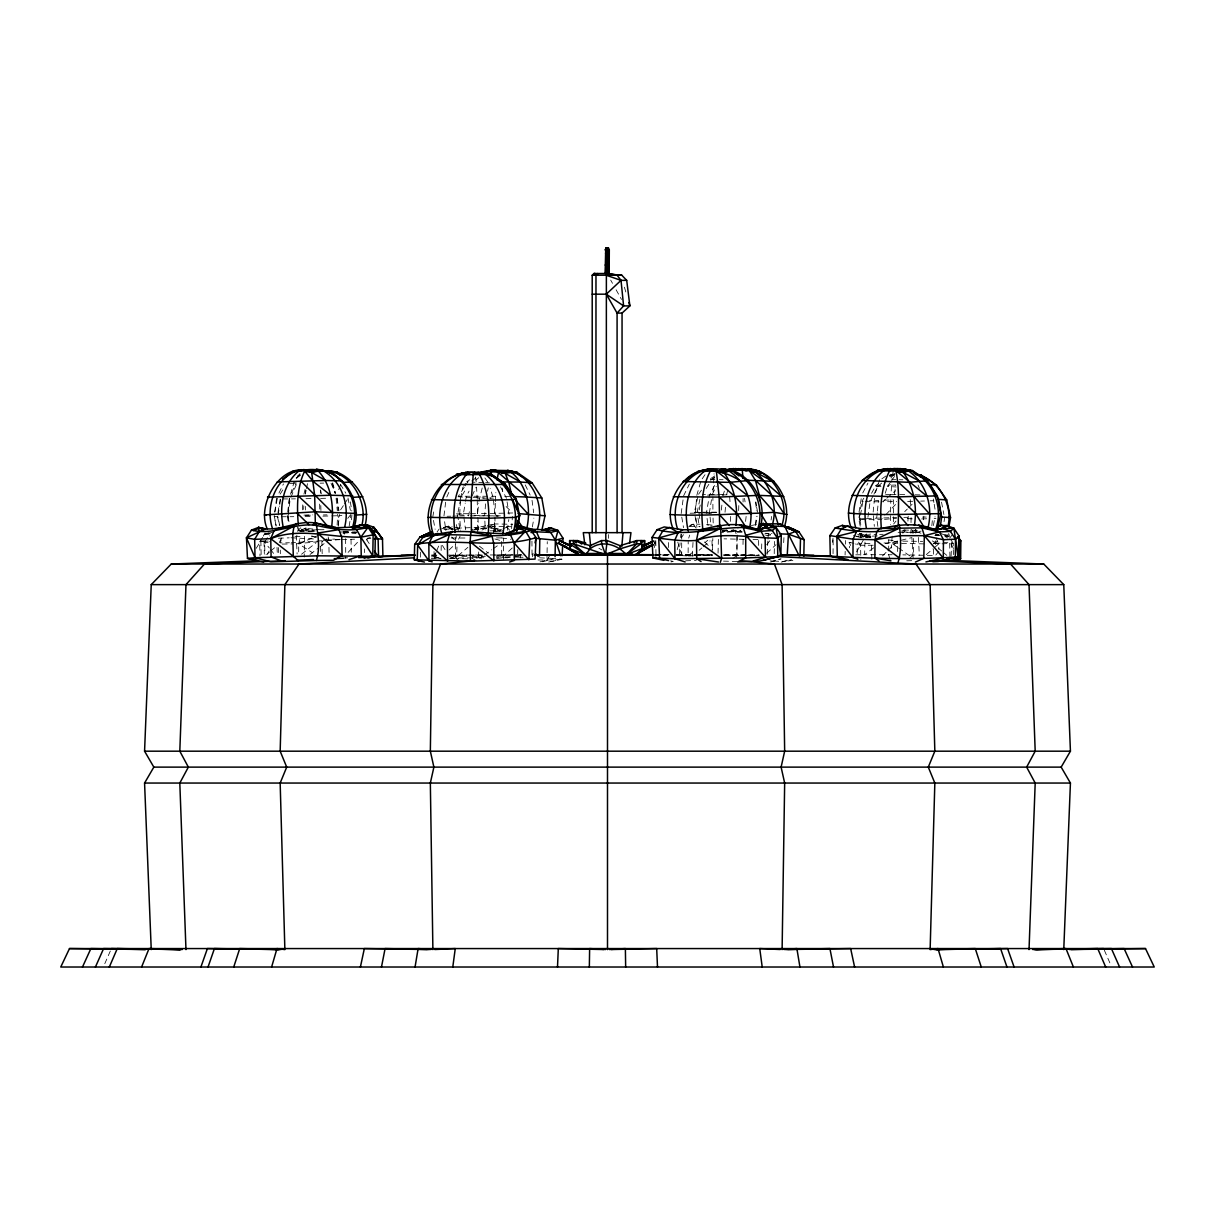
<?xml version="1.0" encoding="UTF-8"?>
<svg xmlns="http://www.w3.org/2000/svg" width="1215" height="1215" viewBox="0 0 1215 1215"><rect width="100%" height="100%" fill="white"/><g stroke="black" fill="none" stroke-linecap="round" stroke-linejoin="round"><path stroke-width="0.75" stroke-dasharray="5 3.75" d="M690.105 513.231L712.901 512.669L712.901 496.783M305.39 509.966L305.39 506.412M449.854 558.125L478.877 557.731L478.892 552.324M501.476 529.269L494.945 531.745L494.976 517.484L493.715 531.836M496.449 537.926L501.704 537.926L501.658 557.731L510.999 557.852M477.465 530.059L477.525 521.129M608.442 538.336L608.472 534.554M668.432 547.54L668.478 542.118M693.659 555.787L688.1 555.908L688.206 541.45M833.05 553.66L833.186 537.136L832.397 542.315M888.651 551.033L888.742 540.022M910.931 533.264L910.961 529.71M911.022 522.572L911.068 517.226L903.839 517.377M913.634 538.458L913.498 554.982L909.397 558.49M935.52 544.472L935.55 540.797M743.064 502.023L743.109 498.484M441.136 550.471L441.227 544.958M503.299 559.72L503.572 545.034M540.007 561.862L546.932 559.994L547.039 554.496M547.069 552.658L547.266 541.647M774.228 553.645L774.471 541.419M364.439 552.612L364.515 548.983M523.058 557.305L517.59 557.138L517.772 549.575M712.567 549.544L712.825 538.534M718.05 553.144L718.399 538.458M736.685 557.548L737.368 534.539M743.003 544.472L743.17 537.136M761.638 548.891L761.805 541.541M890.519 512.062L890.838 499.714M845.078 554.982L845.184 551.367M845.412 544.138L845.519 540.523M864.989 542.057L864.594 554.693L855.725 554.83M915.806 533.233L915.913 529.694M738.644 510.558L738.872 503.45M495.34 503.314L494.976 513.915L497.497 516.709M495.401 501.552L495.857 492.561M467.502 558.87L456.567 558.535L457.068 544.062M478.695 551.975L478.437 559.204L482.887 556.06M707.525 495.128L712.901 495.021L714.056 473.759M951.087 556.151L951.679 542.194M730.428 521.402L730.686 516.041M303.644 509.434L303.826 505.865M337.132 525.032L337.664 514.325M783.675 542.649L783.948 537.425M305.603 494.095L305.785 490.708M338.195 526.338L338.772 515.707L342.509 515.57M686.748 555.878L679.382 555.483L680.066 542.832M692.277 556.151L693.051 541.693M302.459 509.86L302.763 504.544M452.618 516.147L459.604 515.98L460.394 501.856M767.136 554.268L767.88 541.024M767.986 539.141L768.32 533.461L771.981 533.598M304.509 536.347L304.221 557.077M885.614 494.414L890.96 494.414L891.84 481.505M907.909 521.174L908.258 515.828M511.576 528.601L512.441 516.451M695.451 513.049L696.514 498.894M288.38 511.955L289.474 497.679M474.093 515.449L484.633 515.783L485.62 503.314M493.29 533.901L494.551 523.923L512.73 524.303M725.021 512.259L725.659 505.197M755.457 525.093L756.262 516.254M351.469 519.792L351.97 514.568M873.145 512.062L874.557 497.953M877.245 512.76L876.698 518.076L877.944 526.961M877.412 510.983L878.491 500.352L869.211 500.762M931.829 525.685L932.543 518.608L935.975 518.456M338.317 525.093L339.441 514.461M721.346 510.087L721.923 504.757M470.494 513.717L477.571 513.717L478.74 503.131M478.938 501.37L482.218 487.883M288.32 514.978L290.157 498.925L295.412 498.849M745.57 521.402L746.177 516.041M287.682 512.153L289.367 497.953M477.449 533.628L478.072 528.555L489.068 528.555M445.647 502.205L443.9 516.36L450.871 516.193M274.742 511.955L276.671 497.679M681.175 513.535L683.119 499.35M923.4 519.747L923.886 516.193M680.491 537.531L680.947 534.144M507.308 530.241L508.827 519.549M893.344 470.038L891.962 479.667L897.414 479.728M469.339 511.743L468.808 515.297L457.554 514.765L461.017 497.041L466.545 488.05M722.712 531.016L737.535 531.426L737.945 528.707M654.475 547.585L655.508 540.675M894.377 494.338L895.774 485.028L887.542 485.271M944.04 521.63L944.587 518.076M349.145 526.368L350.801 515.722M278.159 514.978L279.572 506.063M279.845 504.271L280.695 498.925L277.217 498.727L274.423 514.78M711.474 499.714L709.514 512.062L711.094 526.338M771.085 519.99L771.631 516.451M892.175 536.149L891.233 548.087M277.977 512.639L280.27 498.393L277.217 498.727M755.684 525.153L757.142 516.238M859.02 512.259L861.298 498.135M432.813 516.846L434.028 509.753M456.384 513.869L463.416 513.717L465.224 503.131M465.527 501.37L466.423 496.069L469.066 491.149M532.367 526.93L533.871 518.106M697.942 496.373L694.403 512.259L706.416 513.11L709.438 495.386L717.23 480.411M860.235 526.156L858.701 519.094L861.86 501.294L862.802 501.628L859.734 519.458L860.858 524.759M933.393 525.548L935.034 516.664M532.398 556.743L533.066 553.265M700.205 505L698.762 512.062L700.159 520.977M460.591 498.332L462.9 487.23M697.091 512.624L700.447 496.707M455.306 540.66L456.476 535.314M487.519 491.225L488.263 487.838M305.299 493.639L306.043 490.237M306.423 488.552L307.547 483.449M945.224 536.848L949.021 536.681L950.054 532.064M300.758 527.796L298.115 530.241L296.369 537.577L297.098 553.994M303.947 494.125L305.147 489.144M727.876 489.675L726.631 494.596L702.376 494.414M696.787 495.356L701.085 480.487L707.692 470.676M677.195 549.727L679.231 542.725M290.491 494.277L294.03 482.355M722.879 495.872L724.429 490.845M885.219 493.305L887.36 486.486L890.549 482.006M281.257 539.749L280.255 542.877L289.428 542.771M688.708 538.124L689.68 535.086M875.438 492.774L879.675 479.667M865.627 536.939L866.69 533.932M338.696 489.645L340.762 484.375M441.288 558.961L434.119 557.138L436.079 552.324M436.732 550.714L438.706 545.884M458.177 530.515L459.179 528.069L485.286 527.128M290.901 497.224L296.809 483.6L289.565 483.6M446.801 497.011L448.958 492.06M104.794 963.662L110.656 950.251M472.164 495.857L475.931 487.473M291.646 492.91L296.217 482.841L290.977 483.099M279.268 542.619L282.093 536.62M458.617 539.171L460.105 536.088M712.309 494.414L716.258 486.228M278.949 493.077L283.475 483.889M683.605 495.811L689.345 484.147M873.16 495.69L870.077 501.81L867.601 519.656L881.103 519.656L884.809 515.752M873.934 494.156L877.807 486.486L881.741 482.993M263.306 536.104L264.931 532.975L269.517 535.952M862.741 492.956L867.95 483.099M863.455 539.794L855.071 554.678M871.55 493.29L875.726 485.742L878.567 483.494M494.991 531.092L496.403 528.555L501.947 529.558M267.254 554.192L269.123 551.018M267.376 537.638L264.642 542.148L264.931 554.45M256.198 548.345L260.876 540.812L269.684 541.753M538.032 559.994L546.932 559.994L550.729 553.934M280.118 494.156L284.006 488.035M863.789 498.241L861.86 501.294L867.358 500.838M706.158 488.521L710.866 481.14M340.61 509.829L343.556 505.349M344.528 503.845L348.462 497.861M262.653 537.394L259.661 541.875L259.995 555.954M464.221 487.382L458.313 496.252L495.583 496.252M465.208 485.894L468.155 481.459L466.712 481.717L463.614 486.182M297.052 477.859L300.075 473.379M898.113 532.337L913.832 532.292L915.791 529.391M437.051 532.018L439.177 528.981M701.45 490.161L698.336 494.596L700.827 494.945M891.613 480.502L894.787 476.007L889.623 476.007L894.908 474.503M681.342 537.698L683.498 534.661M766.711 544.776L770.097 540.341M893.648 524.014L895.971 521.068M347.748 518.349L351.044 514.218M944.875 534.767L947.396 535.39L949.158 533.172M938.982 551.139L935.428 555.483L902.836 554.86M949.614 538.108L951.983 535.207M890.899 477.905L893.116 475.414L888.499 475.612M348.113 552.385L358.41 541.358M886.054 514.461L895.956 504.058M902.791 533.218L905.236 530.651M904.719 511.637L907.301 509.055M908.577 507.764L912.45 503.876M882.515 555.893L886.555 551.899M887.907 550.562L897.353 541.252L888.195 539.84M449.064 550.031L455.792 543.561M512.259 547.98L501.658 557.731L496.403 557.731M766.726 553.205L775.99 544.7M266.647 554.511L269.381 552.187M270.732 551.018L276.17 546.37M699.126 550.274L701.875 547.935M703.242 546.75L710.092 540.872M885.401 499.365L882.546 501.81L896.655 501.506M886.828 498.15L895.394 490.814M926.286 554.617L933.181 548.709M934.563 547.525L938.694 543.971L953.183 543.348L953.486 559.31M459.528 561.3L455.443 557.989L467.866 547.373M732.827 558.687L737.049 555.118L746.116 555.118M475.824 480.122L478.74 477.708M301.563 554.222L315.961 542.832M688.1 555.908L693.704 551.458M704.943 542.589L707.738 540.371M296.354 478.361L300.439 475.217M310.022 554.45L318.695 547.798M320.153 546.674L328.825 540.022L339.911 539.688M873.661 547.813L864.594 554.693L892.175 554.739M296.111 478.042L300.227 474.959M471.739 480.958L477.753 476.523M484.375 555.012L491.771 549.757M493.26 548.709L497.71 545.565M297.265 476.159L300.227 474.078M881.817 478.877L886.221 475.794M714.83 475.931L708.725 479.804L711.823 479.667L714.891 477.525M710.623 480.062L714.952 477.131M933.272 543.895L937.965 540.751M890.443 484.481L887.36 486.486L896.154 486.957M469.734 479.758L466.712 481.717L470.22 482.066M688.859 526.642L693.112 524.197L699.946 524.197M865.824 537.607L869.105 535.982L872.841 535.982M482.006 530.029L494.551 523.923L494.945 531.745M877.321 535.921L868.042 536.331L866.265 534.965L862.544 536.772L859.613 533.203L866.265 534.965L876.258 534.524M305.056 528.297L298.769 531.259L296.582 525.062M326.865 539.05L321.884 541.389L295.002 543.91M490.587 527.902L493.913 526.353L510.983 526.702M455.048 529.861L459.179 528.069L462.49 529.816M866.265 534.965L860.934 537.258L853.492 535.557M320.001 534.661L298.662 543.864L298.708 554.268M273.375 531.988L264.642 534.403L271.431 531.73M857.623 534.767L860.615 533.552L870.76 537.303L870.122 533.765M370.393 537.319L367.097 538.625L367.158 542.3M723.062 531.274L726.448 529.983M503.116 528.662L511.272 525.563M689.847 525.396L693.112 524.197L697.334 527.052M443.49 527.902L448.639 526.08L452.147 526.748M901.545 531.122L904.978 529.907M443.49 527.492L448.639 526.08L456.172 530.803M268.135 541.039L259.661 541.875L267.619 540.493M770.067 560.905L773.666 561.026L780.41 558.961M770.599 562.074L781.108 558.87M542.467 561.755L555.042 558.535L561.922 559.204L549.256 561.983M894.589 474.154L890.033 475.247L895.166 473.956M474.533 529.391L478.072 528.555L471.131 529.527M773.666 561.026L782.931 561.512L791.481 559.523M781.26 562.074L790.403 559.994M548.709 562.013L561.922 559.204M889.729 475.035L894.969 473.88M671.029 561.922L673.247 561.436L669.799 560.616M342.979 533.248L354.947 532.231M485.635 525.806L474.928 528.069L478.877 531.562M487.412 525.427L494.551 523.923M792.863 560.358L782.931 561.512M499.137 531.502L502.782 530.773M885.371 543.576L897.353 541.252L897.521 552.005M471.617 530.469L493.913 526.353L487.002 526.976M751.402 525.472L756.55 524.516M940.775 533.431L945.786 535.526L949.523 534.843M434.044 551.534L434.119 557.138L436.96 556.637M740.922 531.198L721.421 532.519M911.493 529.588L913.832 532.292L921.137 531.137M764.721 533.993L768.32 533.461M765.693 535.724L772.831 534.691M889.623 476.007L897.672 474.989M308.944 531.562L314.336 530.879M944.693 536.073L948.338 535.633M340.139 539.278L321.884 541.389L322.172 553.706M935.094 543.697L947.837 542.285M321.762 540.766L291.266 542.756M496.738 558.414L522.966 555.787M884.535 519.352L896.564 518.273M493.852 531.532L500.99 530.925M868.042 536.331L862.544 536.772L870.76 537.303L859.613 533.203L860.934 537.258L874.208 536.681M864.655 518.608L858.701 519.094L866.022 519.625M512.684 512.973L477.571 513.717M431.416 556.865L438.98 556.455M450.325 555.847L467.289 555.209L448.639 555.225M351.591 532.945L358.865 532.595M339.35 532.109L348.31 531.699M341.764 539.627L354.583 539.187M677.18 554.906L694.722 554.693M875.726 485.742L880.845 485.514M930.067 500.838L933.788 500.686M866.386 518.532L896.609 517.514M935.277 534.813L938.618 534.676M431.325 558.627L440.529 558.338M278.417 538.215L289.185 537.835M290.977 537.759L316.599 539.126M685.655 560.798L696.271 560.434M323.387 514.947L326.957 514.841M884.14 500.185L893.541 499.912L893.496 524.713M920.666 501.127L924.433 501.005M343.799 531.745L347.505 531.638L348.902 534.721M921.684 518.927L927.106 518.759M742.213 531.988L735.455 532.185L733.025 529.527M879.675 534.403L883.168 534.296M343.951 557.928L347.657 557.822M884.004 542.968L927.668 543.971M320.122 483.19L323.691 483.099M320.608 498.393L327.883 498.196M303.947 515.13L312.787 514.887M322.856 516.147L329.933 515.95M331.695 515.904L338.772 515.707M546.932 559.994L559.082 559.72M301.517 531.654L298.115 530.241L323.995 529.679M695.512 555.741L712.218 555.392M305.998 498.697L313.303 498.545M305.375 515.312L312.574 515.175M305.071 516.527L312.179 516.375M313.5 530.955L298.769 531.259L298.495 527.705M323.904 539.339L334.778 539.111M902.198 531.973L919.694 532.413M902.775 541.131L922.641 541.374M906.724 560.783L913.969 560.631M281.288 516.755L293.802 516.694M343.526 532.064L358.592 531.973M294.972 536.453L300.5 536.377L298.662 543.864L312.847 552.931M282.214 544.077L293.18 543.94M712.901 495.021L720.267 494.93M722.12 494.915L727.648 494.854M712.901 512.669L716.486 512.639M459.604 515.98L468.58 515.889M470.372 515.859L500.383 515.859M922.458 517.089L926.255 517.043M722.621 530.393L740.907 530.317M724.626 555.255L737.049 555.118L736.791 536.757M907.651 501.37L913.179 501.309M913.832 532.292L920.53 532.216M469.157 555.194L482.279 555.134M493.503 555.073L521.6 554.951M431.34 555.134L437.628 555.149M448.897 555.118L482.689 554.997M490.207 554.966L521.569 554.83M711.823 479.667L714.86 479.667M880.997 486.486L874.101 486.395M487.929 498.15L477.176 498.15L476.569 487.078M282.594 498.925L290.157 498.925M878.977 501.81L862.802 501.628M463.416 513.717L468.732 513.717M689.983 526.596L700.189 526.596M490.89 528.555L496.403 528.555L500.853 530.803M489.949 530.818L499.426 530.818L496.403 528.555M935.611 534.873L939.18 534.873M451.205 538.002L467.228 538.002M873.205 545.246L860.569 545.246L855.481 544.001M747.924 555.118L758.813 555.118M431.872 555.225L437.461 555.225M469.112 555.225L482.112 555.225M496.981 555.225L521.144 555.225M654.475 555.225L667.627 555.225M677.028 555.225L712.446 555.225M723.593 555.225L758.919 555.225M466.894 556.349L449.094 556.349L455.959 558.733M478.877 557.731L485.894 557.731M858.246 535.982L869.105 535.982M668.994 554.739L653.959 554.693L669.055 554.83M676.527 554.769L712.233 554.891M723.517 554.921L759.223 555.042M676.542 554.86L697.137 554.966M699.02 554.966L712.127 555.042M725.234 555.103L745.843 555.194M747.711 555.209L758.995 555.544M654.839 554.951L660.413 554.997M662.266 555.012L667.84 555.073M677.135 555.149L692.034 555.787M899.222 479.743L902.867 479.788M890.96 494.414L907.59 494.596M903.611 530.044L920.12 530.393M472.377 556.394L485.332 556.546M719.417 479.667L723.077 479.712M504.696 496.373L510.148 496.434M716.41 512.153L694.403 512.259L696.894 526.52M722.226 530.044L740.497 530.393M698.352 554.723L712.643 554.906M934.821 535.375L942.126 535.466M493.411 498.135L489.721 498.059L493.305 498.15L490.237 488.308M444.234 529.072L452.663 529.239L446.361 526.49L452.633 530.226M496.282 556.698L517.59 557.138M484.633 515.783L500.823 516.117M737.535 531.426L741.317 531.502M741.955 531.881L722.059 531.365M744.172 539.339L724.034 538.837M753.011 539.521L760.074 539.673M725.082 555.118L742.745 555.483M914.91 494.778L920.408 494.9M746.481 555.589L755.821 555.847M723.487 561.117L737.429 561.512M483.783 482.613L473.41 482.218M485.651 482.659L489.372 482.78M473.243 497.588L484.208 497.922M706.416 513.11L711.869 513.307M471.42 497.527L457.949 496.753M539.475 557.807L555.042 558.535M449.641 558.217L456.567 558.535M264.642 534.403L269.198 534.646M907.271 518.592L912.647 518.896M298.115 530.241L312.817 531.502M434.119 557.138L440.999 557.807M307.835 528.51L320.198 529.755M367.188 538.169L370.833 538.579M266.708 533.188L270.277 533.598M343.526 531.897L355.965 533.4M712.218 525.169L705.065 524.197L708.482 525.275M675.677 554.982L679.382 555.483M268.12 542.649L264.642 542.148L269.305 548.011M501.704 537.926L510.953 539.293M933.348 543.105L938.694 543.971L938.8 549.302M441.774 528.51L450.279 529.907M453.909 527.067L459.179 528.069M472.316 557.062L481.413 558.839M853.887 543.318L849.163 542.315L849.467 547.783M311.526 536.286L316.72 537.41M765.678 533.172L772.983 534.873M304.327 528.646L315.004 531.213M856.226 536.377L860.995 537.607M494.885 538.974L501.886 540.888M677.773 542.042L681.706 554.693L685.321 555.756M916.186 531.684L921.046 533.233M946.439 535.056L947.396 535.39M850.409 542.756L849.163 542.315L850.652 545.52M944.966 535.01L949.021 536.681M311.754 535.891L315.156 537.303M446.361 526.49L452.588 529.178M932.254 540.918L938.694 543.971L935.747 537.258M598.904 548.254L602.048 550M471.967 558.262L476.872 561.117M897.004 546.902L891.127 542.756L911.888 537.577L913.164 558.293M898.477 547.935L910.232 556.212M479.393 546.158L488.293 553.144M938.846 548.618L941.625 550.972M943.007 552.157L947.184 555.68M448.639 526.08L452.42 529.375M451.691 537.03L454.41 539.642M704.594 541.951L709.955 547.16M506.108 506.549L511.363 511.697M506.306 526.49L510.072 530.682M860.615 533.552L863.485 537.121M270.474 549.469L273.967 553.873M693.112 524.197L697.516 530.089M484.831 477.89L488.703 483.388M366.383 539.414L370.438 545.277M858.58 542.148L860.569 545.246L860.843 559.432M950.677 539.354L953.183 543.348M301.563 529.087L303.188 531.654M442.412 545.429L445.282 550.106M340.382 484.238L345.835 493.229M953.562 548.557L949.644 542.072L949.963 558.049M945.786 535.526L947.336 538.139M610.689 280.103L612.497 283.323M616.096 289.778L621.518 299.452M500.534 486.82L506.534 498.332M525.229 484.876L530.15 495.097M1104.344 950.251L1110.206 963.662M331.057 483.281L335.446 493.351M918.008 485.028L919.421 488.339M888.621 554.693L890.155 559.462M624.404 287.18L625.892 292.283M332.637 482.841L335.522 492.91M343.496 531.259L344.346 534.22M332.303 483.524L335.021 493.381M735.348 530.727L736.062 533.75M276.094 525.396L274.119 516.557L277.87 516.755L279.708 525.579M328.156 536.909L328.825 540.022M277.415 516.193L279.268 525.032M912.404 530.575L913.027 533.598M320.699 490.389L321.383 493.776M755.669 502.084L756.353 505.607M756.687 507.384L757.72 512.669M347.991 497.998L350.391 510.391M941.534 502.129L943.903 514.537M918.434 537.425L919.315 555.149M433.482 520.385L435.122 529.269M274.256 515.524L276.109 526.11M456.46 524.607L457.372 529.953M933.302 498.94L933.895 502.478M934.198 504.255L935.383 511.348M287.272 515.707L288.441 522.799M697.957 517.97L699.415 526.87M681.767 517.089L683.529 527.735M350.33 501.856L351.834 510.999M288.122 516.755L288.988 522.055M507.08 501.856L509.055 514.218M457.554 514.765L460.09 530.758M744.537 498.363L745.053 501.886M859.537 515.828L860.812 524.743M337.163 498.484L338.939 510.907M444.629 521.691L445.859 530.591M532.033 500.291L533.704 512.776M463.887 517.286L465.542 529.77M707.069 518.441L707.95 525.548M475.612 476.979L476.356 483.388M288.107 515.524L288.927 522.572M695.998 518.38L696.924 527.28M336.965 497.953L338.226 510.376M336.099 498.439L337.314 510.801M493.472 499.912L495.021 515.783M873.433 515.631L874.329 526.338M729.623 496.601L730.033 501.886M477.844 517.286L478.74 529.77M459.984 521.326L460.606 530.241M910.232 499.562L910.475 504.863M755.867 502.008L756.262 510.923M277.02 547.388L277.339 554.693M484.861 521.083L485.241 529.922M305.876 527.674L306.013 531.213M503.511 538.245L503.633 541.358M502.266 488.126L502.403 491.528M320.335 489.949L320.441 493.32M933.439 549.21L933.667 556.273M713.053 518.015L713.205 523.376M320.806 505.516L320.942 510.847M320.441 546.446L320.608 553.478M264.035 541.389L264.323 553.706M477.222 499.912L477.556 515.783M319.651 504.088L319.803 511.166M871.838 559.31L871.52 543.348L857.031 543.971L857.334 559.948M351.014 539.354L351.257 552.202M328.961 547.357L329.068 552.871M260.876 540.812L261.149 555.498M758.6 540.432L758.676 545.93M712.005 540.705L712.157 551.716M655.781 540.781L655.994 555.468M890.549 515.631L890.625 524.546M531.942 541.146L532.048 556.743M520.324 554.526L520.339 557.989M455.336 544.123L455.443 557.989M434.894 553.265L434.94 558.475M420.42 552.172L420.481 559.097M280.3 550.122L280.331 553.736M345.622 538.655L345.743 558.338M278.584 547.601L278.615 554.526M681.676 534.129L681.706 554.693M654.931 540.569L654.931 543.758L654.612 540.569"/><path stroke-width="1.5" d="M315.338 523.954L314.67 495.295L311.678 472.422C282.609 458.738 255.454 504.286 267.391 529.102M592.206 532.656L592.206 275.258L593.953 273.512L606.376 273.512L606.285 532.656M719.66 527.264L719.159 497.087L716.303 470.19C686.338 463.72 661.719 501.977 673.049 528.677M720.328 562.287L721.573 558.475L720.617 525.229L700.28 529.755L682.769 529.755L664.225 526.946L657.118 529.664L652.03 537.425L652.941 557.958L663.8 560.343M605.131 273.451L605.723 247.982L608.548 247.982L609.307 249.789L609.155 273.451M605.647 273.451L606.072 247.982M607.029 273.451L607.044 247.982M857.912 559.249L852.945 557.548L853.097 539.202L856.621 531.426L861.253 528.707L921.988 527.857L939.392 531.897L950.419 531.426L953.866 528.221L958.969 535.937L958.073 556.88C915.7 559.72 872.75 558.642 830.301 556.166L829.86 535.602L835.115 527.963L842.268 525.396L861.253 528.707M878.946 560.92L874.876 558.065L875.028 539.703L876.714 531.897L878.885 529.117C898.614 524.151 920.879 521.66 939.392 531.897L943.448 539.703L943.296 558.065L925.921 561.922M955.339 557.548L955.491 539.202L953.866 528.221L946.758 525.579L937.752 525.503M957.83 537.759L959.622 540.402L959.425 558.293L960.655 558.733L960.868 540.842L958.103 536.878M608.487 273.451L608.077 247.982M589.336 967.019L589.624 948.566L605.708 949.507M782.111 949.598L784.662 783.052L781.108 767.121L784.662 751.189L782.111 584.628L774.441 564.033L740.74 560.662M364.151 558.141L372.777 555.802L373.142 534.843L368.039 527.295L361.113 524.85L350.922 527.234L331.832 527.902M367.811 558.125L374.964 556.318L375.329 535.359L370.043 527.766L362.875 525.275L361.113 524.85L352.639 527.796M539.506 555.984L539.794 539.46L536.453 531.806L531.881 529.239L516.269 524.819L536.453 531.806L550.714 532.459L558.034 530.515L563.046 538.275L562.864 541.769M555.073 556.698L555.361 540.174L558.034 530.515L550.942 527.796L541.48 530.059M760.15 525.032L768.822 524.85L776.005 527.34L781.275 534.949L780.85 555.908L762.883 560.434M800.077 555.711L800.472 539.202L795.582 531.426L779.59 523.832L759.982 523.878M803.798 556.227L804.178 539.703L798.984 531.897L787.882 526.778L798.984 531.897L788.915 528.707L779.59 523.832L795.582 531.426L788.429 534.19L779.286 533.856M898.158 562.074C901.743 550.486 900.604 537.152 899.389 525.062L894.498 526.991M898.295 525.275C898.31 506.883 899.692 487.731 895.668 469.81C865.809 462.611 840.309 500.337 851.032 527.325M417.368 559.447L414.269 559.781L470.448 561.163L535.056 559.097L536.058 537.683L531.228 530.454C495.234 541.875 456.658 530.211 419.889 537.136L430.869 532.124L419.889 537.136L414.68 544.411L414.269 559.781L419.388 560.966M298.237 524.136C296.885 506.366 296.825 487.488 304.661 471.086L304.039 469.552L291.98 471.663C299.649 471.359 307.198 468.853 315.141 469.658C343.01 469.066 363.057 502.281 353.975 527.69M1029.029 949.598L1035.195 783.052L1026.645 767.121L1035.195 751.189L1029.029 584.628L1010.546 564.033L929.672 560.677M941.944 560.13L1043.746 564.033L1063.763 584.628L1070.43 751.189L1061.166 767.121L153.834 767.121L144.57 751.189L151.237 584.628L171.254 564.033L257.975 560.722M1063.763 949.598L1070.43 783.052L1061.166 767.121M557.503 967.019L558.308 948.566L603.718 949.523M562.105 555.711L562.667 545.246M488.157 534.114C489.675 514.127 489.432 492.713 479.636 474.701L476.812 472.711C444.447 467.532 418.325 505.379 431.72 535.086L426.617 534.646L432.616 536.195C462.171 524.819 494.93 538.807 525.533 531.092L529.846 538.367L528.844 559.781L514.249 543.09L510.862 535.754L506.412 533.188L519.473 528.586L524.47 528.039L531.228 530.454M787.244 554.997L788.429 534.19L784.829 526.475L770.082 525.943M735.895 525.275C738.128 507.065 734.878 487.898 724.079 472.756L716.303 470.19L720.146 472.088L733.374 470.676C755.502 480.062 767.819 506.23 759.588 529.057M331.634 527.158C333.897 507.809 332.151 485.696 318.163 470.873L313.865 470.144L311.101 472.149L307.122 470.251L298.51 471.268C282.229 484.891 279.116 508.386 283.429 528.145M644.178 545.656L644.618 540.569L636.797 540.569L620.06 545.656L607.242 540.569L601.592 540.569L590.065 545.656L573.404 540.569L573.404 543.758L585.752 554.648L590.065 548.846C601.516 539.718 617.402 544.32 626.196 554.648L652.88 544.487M621.822 546.537L623.022 532.656M914.439 525.396C917.188 507.187 914.181 487.868 903.489 472.574L895.668 469.81L903.489 472.574L919.922 481.383L927.47 480.776L937.373 495.872L940.744 513.641L937.448 529.588M502.797 533.765C507.247 512.912 503.04 488.445 485.651 474.549L476.812 472.711M629.613 543.059L630.965 532.656L583.291 532.656L584.871 544.806M452.785 967.019L455.26 948.566L434.757 949.523M344.65 527.158C349.798 506.397 342.569 482.021 323.463 470.873L316.507 469.355L311.769 472.331M749.442 528.236C754.5 507.369 747.574 483.13 729.106 471.056L722.363 470.023L719.705 471.663M940.41 525.943L941.655 517.028L938.496 499.38L930.174 484.633L936.461 485.028L946.713 499.912L950.54 517.59L948.976 526.49M496.92 479.849L498.849 471.01L505.243 473.41L520.582 482.066L532.064 482.78L541.814 497.983L545.003 515.783L541.936 529.922M526.687 528.981C531.183 509.115 527.69 485.453 511.044 472.103L505.319 471.177L502.418 473.258M772.512 524.424C777.737 505.319 770.674 484.694 755.502 472.149L742.183 468.641L727.557 469.491M361.827 525.381C368.13 501.947 351.089 472.028 325.772 470.797L332.166 472.514L337.193 472.179C357.863 480.912 371.532 504.802 364.667 526.809M927.774 528.616C933.409 507.809 926.802 483.373 908.471 470.964L901.697 469.78L897.596 472.134M517.058 531.122L519.625 515.524L516.223 498.97L505.167 484.982L490.83 473.987L480.684 472.286L465.132 472.559M415.059 967.019L418.127 948.566L431.052 949.477M513.413 531.547C520.111 509.875 510.042 484.952 489.888 474.366L479.804 472.65L481.93 473.334M352.487 527.356C360.87 502.676 343.465 470.934 316.507 469.355L312.407 472.453M947.973 526.141C953.395 504.24 937.95 478.771 915.806 474.154M757.522 529.512C766.24 504.863 750.885 472.984 724.064 469.142L720.146 472.088M535.056 542.877L536.058 537.683C496.707 549.332 454.82 537.698 414.68 544.411M537.258 529.467C545.307 506.427 532.899 475.141 507.49 470.478L502.752 473.075L495.538 470.19L490.754 470.296L508.447 470.569L517.256 472.483L532.064 482.78L530.606 483.038M381.48 967.019L385.094 948.566L429.214 949.523M935.96 528.267C944.647 504.179 929.308 473.167 903.368 468.929L899.449 471.8L912.571 470.645L927.47 480.776M782.111 524.728C788.702 503.997 777.433 480.654 758.418 470.828L750.08 469.704L750.612 468.99C776.096 472.832 793.152 502.782 784.283 526.854M360.399 967.019L364.348 948.566L427.331 949.523M517.15 525.685L519.625 515.524L512.548 499.608L471.207 500.58L431.447 499.608M271.613 967.019L276.99 948.566L284.872 949.598L280.164 783.052L286.71 767.121L280.164 751.189L284.872 584.628L299.027 564.033L414.391 557.791M473.364 472.756L471.207 500.58L471.405 532.534M233.736 967.019L239.72 948.566L281.105 949.523M208.038 967.019L214.432 948.566L279.313 949.523L207.416 948.566L200.9 967.019M141.593 967.019L149.035 948.566L182.265 949.507M263.731 561.938L247.48 558.384L255.013 557.715L270.93 561.862L316.31 560.495C320.244 548.846 318.193 535.116 316.082 523.103C296.369 519.473 277.931 533.476 258.567 527.356L251.49 530.074L246.463 537.835L247.48 558.384L258.385 560.798M109.32 967.019L117.293 948.566L180.397 949.523L103.609 948.566L95.423 967.019M82.483 967.019L90.897 948.566L145.572 949.507L69.498 948.566L60.75 967.019L1154.25 967.019L1145.502 948.566L69.498 948.566M893.344 470.038L894.134 468.534L900.604 468.641L912.571 470.645L906.299 470.266M896.214 471.131L897.566 468.565M151.237 949.598L144.57 783.052L153.834 767.121M489.432 474.442L491.452 471.693L495.538 470.19L526.809 497.041L541.814 497.983M597.279 273.512L595.973 275.258L595.973 532.656M296.035 523.513L294.076 526.004L270.748 538.625L254.664 539.354L246.463 537.835L255.013 557.715L318.209 555.802L374.964 556.318L414.421 555.194M501.582 473.015L503.663 470.691M940.182 529.132L946.758 525.579L943.615 528.707L933.925 529.117M628.884 302.505L629.871 305.907L623.599 305.907L606.285 294.182L617.083 313.09L622.05 313.09L629.871 305.907L626.697 280.361L621.017 280.361L606.285 294.182L592.206 294.182M762.154 529.315L768.822 524.85L760.529 529.451M958.969 535.937L955.491 539.202L943.448 539.703L924.326 535.678L900.3 535.678L875.028 539.703L853.097 539.202L829.86 535.602M718.004 472.043L721.437 468.944L733.374 470.676L727.269 470.448M312.407 472.088L315.141 469.658M897.156 471.678L900.604 468.641L903.459 469.446M781.275 534.949L777.509 538.215C750.414 538.184 723.472 531.183 696.484 540.402C681.494 541.693 666.853 538.959 652.03 537.425M642.477 548.846L641.004 540.569L642.477 548.846L635.734 554.648L653.336 544.669M633.957 542.923L636.797 540.569L636.797 543.758L626.196 554.648L641.004 543.758L636.797 543.758L620.06 548.846L605.495 554.648L573.404 543.758L569.638 543.758L569.638 540.569L577.459 540.569L585.827 543.12M745.296 470.904L747.726 469.036L750.612 468.99L747.62 470.554M282.609 479.09L292.587 471.8L302.672 469.856M686.095 480.183C695.906 469.643 710.836 467.228 724.353 469.704M759.147 527.477L763.46 524.44L766.68 525.655M644.178 548.846L635.734 554.648L653.032 544.669M502.251 473.486L506.366 470.691M936.78 527.933L941.139 525.002L945.877 526.915M479.758 473.713L482.674 471.769C494.475 471.238 505.653 473.288 517.256 472.483L508.052 470.645M358.045 526.87L361.113 524.85M718.855 472.058L723.578 468.975L731.521 470.524M518.304 516.36L519.625 515.524L515.843 517.362L489.053 518.213L428.06 517.362M762.458 528.844L768.822 524.85M898.022 471.709L902.775 468.732L910.627 470.448M502.706 473.41L508.447 470.569M682.769 529.755L678.137 532.565L658.697 537.941L659.608 558.475L668.615 560.601M378.548 557.002L378.123 539.414L373.157 532.14L377.166 531.684L373.764 527.249L370.241 529.36L377.166 531.684L382.497 538.928L382.907 556.516L378.548 557.002L374.493 551.139M545.535 530.074L548.648 528.206M940.304 529.436L946.758 525.579M719.888 471.633L724.489 469.051L718.642 472.422M641.52 542.422L644.618 540.569L644.618 543.758M546.051 530.636L550.942 527.796L544.396 529.816L531.881 529.239M746.526 470.904L749.777 469.036L756.17 470.645M312.938 524.576L316.082 523.103L335.507 527.234L338.985 529.634L341.719 537.167L342.068 555.528L333.442 560.282L316.31 560.495M503.785 473L506.625 471.435M503.982 472.969L506.959 471.374M470.023 472.756L466.089 474.776L456.293 474.366L462.353 473.987M727.026 470.038L735.713 470.114L738.75 468.565M449.049 533.112L452.512 531.745L449.52 534.387L437.704 533.582L433.831 535.526C424.005 510.68 438.038 477.282 465.573 472.65M643.084 546.218L652.956 541.374M246.463 537.835L265.462 528.996L258.567 527.356L259.235 531.638L254.664 539.354L255.013 557.715M643.267 546.218L653.26 541.374M645.727 544.928L653.397 541.298M645.727 548.117L651.863 545.216M309.157 471.116L312.073 469.749M419.889 537.136L430.869 532.124M760.742 473.379L757.765 471.056L759.436 470.964L755.502 472.149L750.369 471.754M915.411 562.074L923.78 558.338L924.326 535.678L921.988 527.857L918.707 525.062L939.392 531.897L924.326 535.678L943.296 558.065M717.427 526.596C731.521 522.617 747.787 524.713 760.985 531.228L772.3 530.56L776.005 527.34L780.85 555.908L760.681 560.92L753.589 561.345M642.477 545.656L652.88 541.298M505.956 534.144L519.473 528.586L525.533 531.092L514.249 543.09L514.385 560.419L509.601 562.013M253.495 530.545L258.613 528.464M612.193 553.357L608.761 554.648L605.526 553.357M628.504 554.648L631.997 553.357M888.074 469.537L894.134 468.534M544.548 530.12L550.942 527.796M709.849 469.446L704.062 471.466L697.972 471.238M759.891 524.455L763.4 523.255L766.392 525.822M348.963 559.69L361.235 555.528L360.885 537.167L356.542 529.634L350.922 527.234L370.043 527.766M729.106 471.056L724.079 472.756L721.452 472.316M889.198 468.929L883.472 470.828L877.2 470.448L890.808 468.534M946.394 559.234L949.963 558.049M908.471 470.964L903.489 472.574L896.427 471.056L883.472 470.828C866.872 484.451 862.377 507.976 866.417 528.267M656.024 557.29L652.941 557.958L674.993 558.748L745.691 557.958L745.721 535.299L760.985 531.228L743.276 527.538L740.026 524.819L760.985 531.228L765.161 538.944L765.435 557.29L751.812 561.436L737.642 561.922L745.691 557.958L777.782 556.576L777.509 538.215L772.3 530.56L765.465 527.993L751.888 529.239M467.289 472.711L460.606 474.701C441.804 487.61 436.003 512.867 441.85 534.114M465.254 473.167L468.17 472.362L458.116 474.169L466.044 472.453M950.996 560.555L959.425 558.293L951.846 558.095M731.886 469.582L747.726 469.036M708.922 469.142L702.24 470.858L711.656 469.051M953.775 560.48L960.655 558.733L957.071 559.021M729.775 470.038L735.789 468.534M707.707 469.4C682.344 474.564 669.587 505.698 677.575 529.026M563.046 538.275L555.361 540.174L534.387 538.199M937.373 495.872L898.401 496.844L852.004 495.401M940.744 513.641C910.111 514.006 879.113 515.661 848.328 513.11M325.18 471.268L327.26 471.086C319.575 469.385 312.164 474.032 304.661 471.086L313.212 481.52L330.693 495.249L352.684 495.781M301.806 469.658C276.519 474.457 264.627 505.759 272.509 528.646M887.026 468.823C861.617 473.546 848.404 504.377 855.785 527.811M888.104 468.565L877.959 470.266L862.134 480.411L909.184 482.325L919.922 481.383M486.03 471.693L492.834 470.19M483.783 472.103L491.711 470.387M684.683 481.201L683.103 481.535L729.82 482.355L748.516 480.487M758.752 495.356L719.159 497.087L673.292 496.738M762.534 513.049C731.825 513.839 700.903 516.269 670.027 514.537M728.377 469.613L735.197 468.732M727.269 469.734L733.723 468.534M318.163 470.873L311.101 472.149L325.574 480.487L342.402 480.897M491.149 470.22L481.884 471.921L482.674 471.769M437.704 533.582L429.017 535.147L422.623 537.713L417.671 545.049L417.246 560.419L424.46 562.074M512.548 499.608L516.223 498.97L517.469 509.404M487.701 474.473L490.83 473.987L505.182 483.798L513.854 497.178M530.97 532.595L536.453 531.806L516.679 526.824M486.228 534.068L489.903 533.582L492.075 536.195L493.746 543.576L493.867 560.905L470.129 541.784L470.843 531.745L492.075 536.195L470.129 541.784L470.448 561.163M511.044 472.103L502.752 473.075L505.243 473.41L508.888 482.583L511.591 494.733M327.655 470.706L337.193 472.179L328.278 470.63M352.472 481.869L343.177 482.477L332.166 472.514L329.311 472.62M362.89 496.677L352.563 497.375M366.839 514.325L355.327 515.099M363.771 524.956L367.416 524.956L373.764 527.249L382.497 538.928L374.478 539.004M474.26 560.662L440.559 564.033L432.889 584.628L430.338 751.189L433.892 767.121L430.338 783.052L432.889 949.598M265.903 515.327L264.323 514.947L315.338 511.788L356.511 513.459M838.487 527.659L835.115 527.963C856.59 531.912 878.597 533.962 899.981 527.857L875.028 539.703L899.753 558.338M277.217 481.945L325.574 480.487M371.198 556.652L374.964 556.318M919.087 475.414L921.365 475.217L936.461 485.028M750.278 471.481L758.418 470.828M783.948 949.477L796.873 948.566L799.941 967.019M774.228 481.383L746.572 480.168M765.465 527.993L776.005 527.34L772.953 527.113M760.469 513.11L774.35 512.305L787.031 514.492M609.292 949.507L625.376 948.566L625.664 967.019M520.582 482.066L501.917 481.945M512.684 495.629L505.167 484.982L503.435 484.496L441.364 484.496M285.328 560.677L204.454 564.033L185.971 584.628L179.805 751.189L188.355 767.121L179.805 783.052L185.971 949.598M296.612 560.221L313.531 559.523M334.216 558.657L343.617 558.262M358.668 557.639L415.09 555.316M932.877 561.725L938.071 561.512L958.073 556.88L955.491 539.202L950.419 531.426L943.615 528.707L953.866 528.221L949.067 527.735M330.693 495.249L267.497 497.148L268.955 497.497M1032.735 949.507L1065.965 948.566L1073.407 967.019M933.895 949.523L975.28 948.566L981.264 967.019M785.786 949.523L829.906 948.566L833.52 967.019M611.282 949.523L656.692 948.566L657.497 967.019M592.206 275.258L621.655 275.076L626.697 280.361M1069.428 949.507L1124.103 948.566L1132.517 967.019M787.669 949.523L850.652 948.566L854.601 967.019M1103.615 948.566L1034.633 949.523L1097.707 948.566L1105.68 967.019M1036.516 949.507L1111.391 948.566L1119.577 967.019M1071.205 949.507L1145.502 948.566M536.012 555.164L595.471 554.648M610.158 275.122L616.962 275.076L621.017 280.361L623.599 305.907L617.083 313.09L617.083 532.656M608.624 275.122L618.101 275.076L607.88 273.512M534.706 554.891L585.281 554.648M608.457 275.122L621.655 275.076M426.617 534.646L431.355 534.615M534.721 554.784L578.462 554.648L574.482 551.17M604.948 249.789L609.307 249.789M605.556 253.403L608.715 253.403M605.161 265.037L609.277 265.037M570.048 544.928L559.325 540.569L559.325 543.758L578.522 554.648C579.358 552.142 541.085 536.028 566.585 546.659M585.995 553.478L628.261 553.478M576.077 554.648L638.923 554.648M401.269 555.225L415.226 555.225M534.22 555.225L652.592 555.225M781.275 555.225L830.696 555.878M171.254 564.033L1043.746 564.033M151.237 584.628L1063.763 584.628M144.57 751.189L1070.43 751.189M144.57 783.052L1070.43 783.052M636.538 554.648L653.959 554.693M779.893 555.118L813.731 555.225M629.719 554.648L652.197 554.754M619.529 554.648L652.971 554.936M483.737 473.789L490.83 473.987M111.385 948.566L180.367 949.523M735.713 470.114L749.275 470.448L764.508 481.611L781.442 496.328L783.918 496.662M938.496 499.38L946.713 499.912M249.667 558.885L252.963 558.976M941.655 517.028L950.54 517.59M513.823 496.54L526.809 497.041M798.027 555.225L835.647 556.789M518.046 513.581L545.003 515.783M780.243 949.523L759.74 948.566L762.215 967.019M489.432 475.521L492.652 475.673L505.182 483.798L505.167 484.982L489.888 474.366L483.524 473.546M558.034 530.515L544.396 529.816L550.714 532.459L555.361 540.174L560.722 555.741M776.02 556.455L915.973 564.033L930.128 584.628L934.836 751.189L928.29 767.121L934.836 783.052L930.128 949.598L938.01 948.566L943.387 967.019M781.442 496.328L759.375 495.386L755.441 480.411L749.275 470.448L742.183 468.641L742.957 478.437M313.865 470.144L323.463 470.873M657.118 529.664C685.989 537.182 714.329 527.295 743.276 527.538L745.721 535.299L765.435 557.29M722.363 470.023L732.524 470.858M329.219 471.526L334.125 471.967M901.697 469.78L911.812 470.828M936.689 560.677L940.03 561.026M505.319 471.177L515.342 472.301M750.08 469.704L759.436 470.964M597.34 273.967L593.953 273.512L597.674 274.043M788.915 528.707L794.291 529.588L796.767 532.124M804.178 539.703L788.429 534.19L799.212 555.878M482.416 473.151L487.397 473.835L480.684 472.286M606.376 273.512L616.962 275.076M721.573 558.475L696.484 540.402L721.178 528.009L700.28 529.755L698.063 532.565L696.484 540.402L696.742 558.748L718.505 562.013M874.876 558.065L890.99 560.844M916.08 474.245L921.365 475.217L917.963 475.004L920.681 477.146M251.49 530.074C273.512 535.982 294.607 521.934 316.918 525.533C333.624 529.284 351.226 532.14 368.039 527.295L360.885 537.167C330.738 537.896 300.287 527.021 270.748 538.625L271.097 556.986L282.488 561.33M507.49 470.478L517.256 472.483M483.722 473.729L492.652 475.673L489.888 474.366L466.089 474.776C453.651 491.027 452.375 512.912 455.002 532.534M318.938 469.901L323.615 470.934M375.329 535.359L373.142 534.843L360.885 537.167L372.777 555.802M830.301 556.166L844.683 559.644M847.964 559.644L837.302 556.88L836.846 536.331L841.524 528.616L847.888 525.974L856.621 531.426L836.846 536.331L852.945 557.548M745.524 469.522L755.502 472.149L772.33 481.125M838.198 556.85L841.646 557.761M428.971 560.905L428.849 543.576L432.616 536.195L417.671 545.049L428.971 560.905L432.206 561.801M316.082 523.103L338.985 529.634L317.662 533.081L342.068 555.528M508.052 471.192L511.424 472.195M674.993 558.748L674.72 540.402L678.137 532.565L669.587 527.356L663.223 530.135L658.697 537.941L674.993 558.748L685.169 561.953M265.417 529.391L260.314 527.766L263.412 529.512M606.285 275.258L621.017 280.361M584.795 553.478L588.06 554.648M959.622 540.402L960.868 540.842M570.078 548.846L585.752 554.648L569.638 543.758L570.078 548.846L569.638 540.569M477.951 472.255L480.593 473.258M845.488 526.824L842.268 525.396L845.23 527.052M570.078 545.656L559.325 540.569L570.989 546.218M559.644 540.569L571.172 546.218M740.634 481.201C729.683 473.759 717.245 469.841 704.062 471.466C687.007 485.727 683.407 510.254 688.267 530.985M258.567 527.356L261.757 529.117M559.644 543.758L578.522 554.648M696.742 558.748L701.055 561.558M576.29 542.558L573.252 540.569L576.396 542.725M335.75 472.103L340.443 475.323M734.543 472.681L739.069 475.916M516.466 472.62L522.131 476.796M526.368 479.91L529.193 481.991M748.455 496.282L716.956 471.39L712.856 469.446L710.092 471.466C700.736 489.691 701.025 511.075 702.938 530.985M913.574 472.665L916.535 474.868M927.501 496.662L896.427 471.056L892.235 468.99L889.547 470.964C880.465 488.612 879.994 509.222 881.315 528.616M293.286 556.318L270.748 538.625L273.967 530.97L278.402 528.419L294.076 526.004L292.754 533.598L293.286 556.318L298.419 560.859M577.459 540.569L581.712 544.092M718.202 481.793L734.938 496.57L751.386 514.051M755.441 480.411L772.284 495.72L784.343 514.127M897.657 481.52L914.12 496.677L930.052 514.492M719.159 497.087L736.67 513.201L745.889 527.128M298.1 495.781L315.338 511.788L327.928 526.672M898.401 496.844L915.518 513.337L924.281 527.447M332.728 512.882L300.637 480.897M297.447 513.459L308.944 524.683M515.57 500.383L528.768 514.765M719.66 514.902L729.38 525.533M535.709 553.691L538.215 556.44M382.497 538.928L373.764 527.249M503.435 484.496L516.223 498.97M898.568 514.689L907.97 525.518M517.863 520.506L523.058 528.024M367.416 524.956L369.299 527.887M761.38 514.628L766.878 523.741M474.609 472.255L475.232 473.759M1014.1 967.019L1007.584 948.566L935.793 949.538L1000.568 948.566L1006.962 967.019M778.329 524.713L774.35 512.305L759.375 495.386L759.709 500.702M608.183 247.982L608.594 265.037M589.321 532.656L590.657 546.537M515.843 517.362L516.36 531.137M605.769 532.656L605.845 542.118M622.05 313.09L622.05 532.656M620.06 545.656L620.06 548.846M607.5 554.648L607.5 949.598M607.242 540.569L605.495 554.648L601.592 543.758L601.592 540.569M590.065 545.656L590.065 548.846M449.52 534.387L447.348 541.784L447.652 561.163L428.849 543.576L449.52 534.387M903.368 468.929L897.688 472.103L903.368 468.929"/></g></svg>
